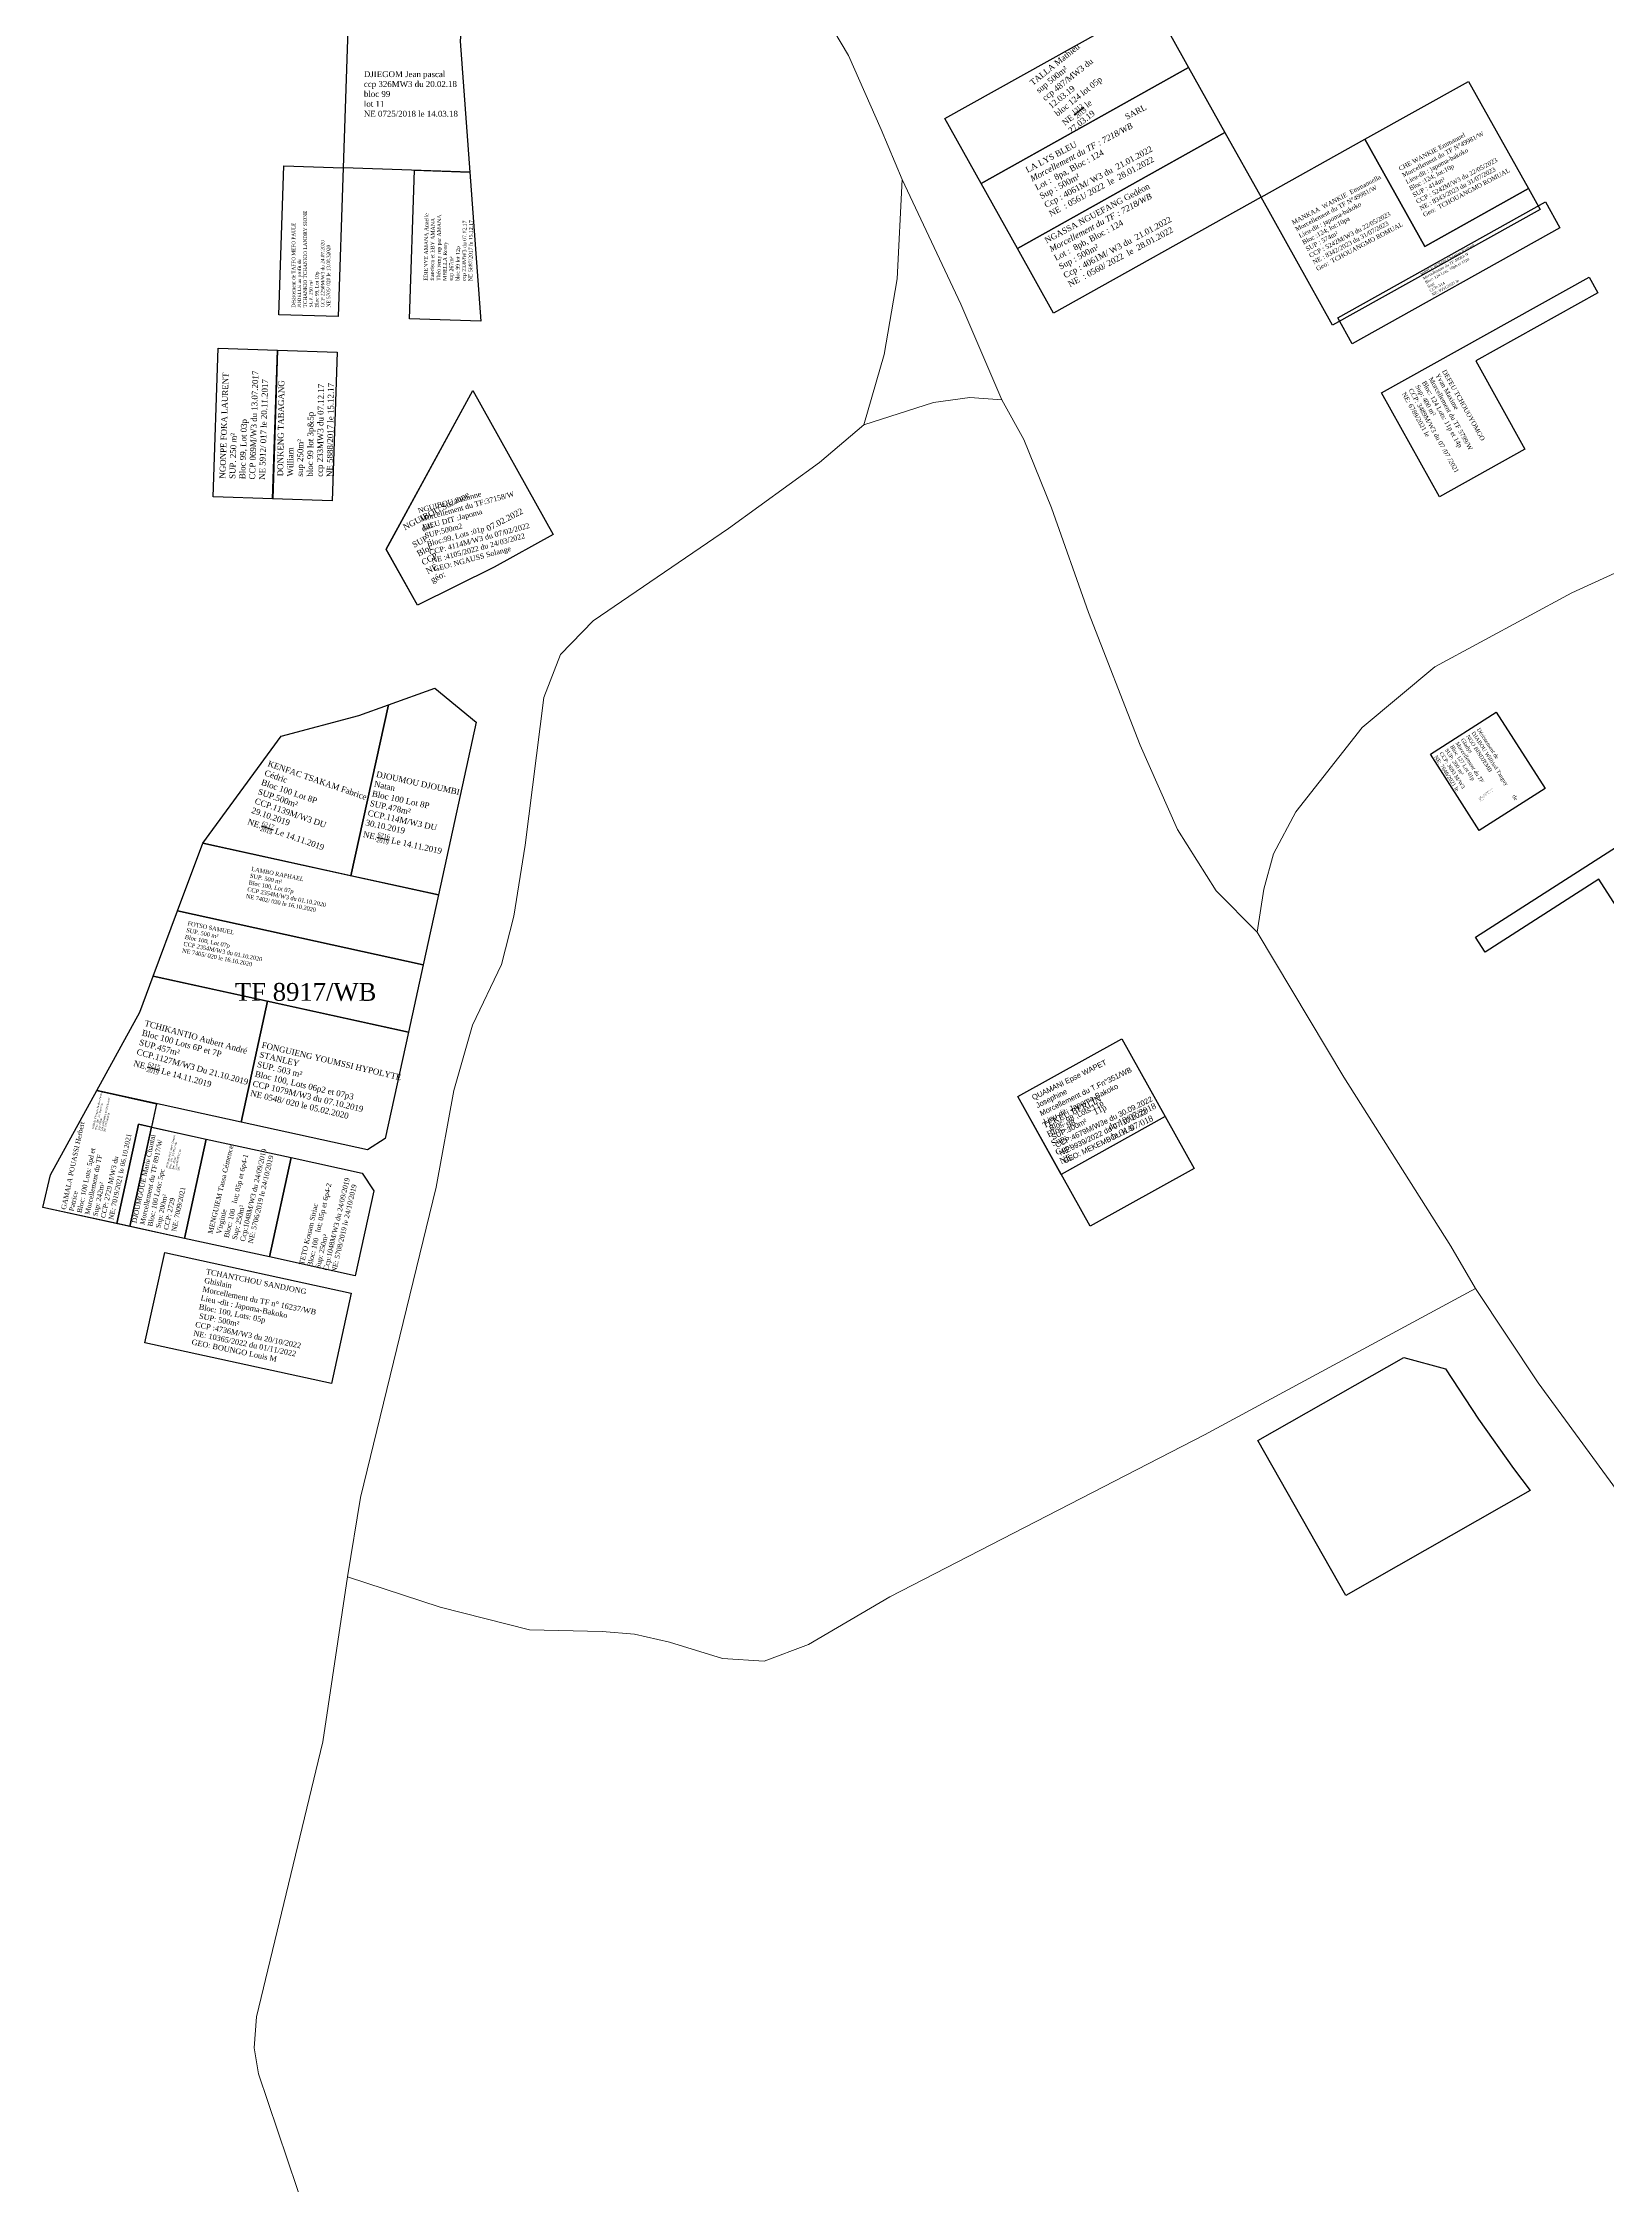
# Model space of a CAD drawing. Header units: millimetres. Extents: x 587399 to 927168, y 438565 to 1444955.
# Drawn here: x 590357 to 590620.3, y 443917.5 to 444278.1 of the extents above; entities that cross this region are included whole.
import ezdxf

# ---------------------------------------------------------------- set-up
doc = ezdxf.new("R2010")
doc.units = ezdxf.units.MM
doc.header["$LTSCALE"] = 2
doc.layers.add('Dossiers rejetés', color=1, linetype='Continuous', lineweight=30)
doc.layers.add('Roads_others', color=24, linetype='Continuous', lineweight=9)
for name, color, linetype in [('end maj 26 02 2021', 7, 'Continuous'), ('MAJ JAN 2022', 1, 'Continuous'), ('MAJ NOV 2021', 7, 'Continuous'), ('MAJ OCT 2021', 7, 'Continuous'), ('Parcelle MAJ', 6, 'Continuous')]:
    doc.layers.add(name, color=color, linetype=linetype)
doc.styles.get("Standard").update_dxf_attribs({"font": 'arial.ttf'})
doc.styles.add('STYLE3', font='tt0012m_.ttf', dxfattribs={"height": 13})
doc.styles.add('Times 1.0', font='times.ttf', dxfattribs={"width": 0.99, "height": 1})

msp = doc.modelspace()

# ---------------------------------------------------------------- linework, layer by layer
at = {"flags": 128}
for points in [[(590596.947, 444271.585), (590607.043, 444253.528), (590589.576, 444243.77), (590579.486, 444261.83)], [(590579.486, 444261.83), (590589.578, 444243.781), (590607.039, 444253.535), (590608.994, 444250.036), (590574.067, 444230.528), (590562.03, 444252.08)], [(590429.35, 444219.57), (590442.89, 444195.34), (590432.98, 444189.81), (590420.05, 444183.42), (590414.8, 444192.82)], [(590429.35, 444219.57), (590442.89, 444195.34), (590432.98, 444189.81), (590420.05, 444183.42), (590414.8, 444192.82)], [(590377.527, 444074.52), (590408.925, 444067.649), (590405.6, 444052.454), (590374.203, 444059.321)]]:
    msp.add_lwpolyline(points, close=True, dxfattribs=at)
at = {"lineweight": -3, "flags": 128}
msp.add_lwpolyline([(590429.35, 444219.57), (590442.89, 444195.34)], dxfattribs=at)
msp.add_lwpolyline([(590429.35, 444219.57), (590442.89, 444195.34)], dxfattribs=at)
at = {"layer": 'Dossiers rejetés', "flags": 128}
msp.add_lwpolyline([(590631.807, 444149.161), (590645.294, 444128.112), (590630.75, 444118.794), (590618.883, 444137.318), (590599.747, 444125.057), (590598.13, 444127.582)], close=True, dxfattribs=at)
at = {"layer": 'end maj 26 02 2021', "color": 150, "linetype": 'ByBlock', "lineweight": -3, "ltscale": 0.0014, "flags": 128}
for points in [[(590543.741, 444284.815), (590549.837, 444273.902), (590514.915, 444254.396), (590508.819, 444265.308)], [(590543.741, 444284.815), (590549.837, 444273.902), (590514.915, 444254.396), (590508.819, 444265.308)], [(590383.93, 444143.36), (590423.59, 444134.68), (590421.032, 444122.928), (590379.703, 444131.978)], [(590383.93, 444143.36), (590423.59, 444134.68), (590421.032, 444122.928), (590379.703, 444131.978)], [(590379.707, 444131.977), (590421.037, 444122.927), (590418.54, 444111.59), (590375.6, 444120.99)], [(590379.707, 444131.977), (590421.037, 444122.927), (590418.54, 444111.59), (590375.6, 444120.99)]]:
    msp.add_lwpolyline(points, close=True, dxfattribs=at)
at = {"layer": 'end maj 26 02 2021', "color": 150, "flags": 128}
for points in [[(590408.447, 444281.993), (590427.485, 444281.357), (590427.256, 444278.339), (590428.872, 444256.297), (590407.612, 444257.007)], [(590408.447, 444281.993), (590427.485, 444281.357), (590427.256, 444278.339), (590428.872, 444256.297), (590407.612, 444257.007)], [(590419.537, 444256.609), (590428.872, 444256.297), (590430.709, 444231.222), (590418.701, 444231.623)], [(590419.537, 444256.609), (590428.872, 444256.297), (590430.709, 444231.222), (590418.701, 444231.623)], [(590386.54, 444226.66), (590396.53, 444226.32), (590395.7, 444201.34), (590385.7, 444201.67)], [(590386.54, 444226.66), (590396.53, 444226.32), (590395.7, 444201.34), (590385.7, 444201.67)], [(590396.53, 444226.32), (590406.525, 444225.986), (590405.688, 444200.996), (590395.693, 444201.301)], [(590396.53, 444226.32), (590406.525, 444225.986), (590405.688, 444200.996), (590395.693, 444201.301)], [(590586.037, 444056.847), (590593.076, 444054.923), (590598.595, 444046.47), (590604.514, 444038.122), (590607.296, 444034.426), (590576.302, 444016.792), (590561.466, 444042.867)], [(590586.037, 444056.847), (590593.076, 444054.923), (590598.595, 444046.47), (590604.514, 444038.122), (590607.296, 444034.426), (590576.302, 444016.792), (590561.466, 444042.867)]]:
    msp.add_lwpolyline(points, close=True, dxfattribs=at)
at = {"layer": 'end maj 26 02 2021', "color": 150, "lineweight": -3, "flags": 128}
for points in [[(590397.58, 444257.34), (590407.53, 444257.01), (590406.72, 444231.99), (590396.71, 444232.31)], [(590397.58, 444257.34), (590407.53, 444257.01), (590406.72, 444231.99), (590396.71, 444232.31)], [(590422.97, 444169.46), (590429.95, 444163.77), (590423.59, 444134.68), (590408.87, 444137.9), (590415.16, 444166.64)], [(590422.97, 444169.46), (590429.95, 444163.77), (590423.59, 444134.68), (590408.87, 444137.9), (590415.16, 444166.64)], [(590415.16, 444166.64), (590408.87, 444137.9), (590383.93, 444143.36), (590397.12, 444161.38), (590410.22, 444164.86)], [(590415.16, 444166.64), (590408.87, 444137.9), (590383.93, 444143.36), (590397.12, 444161.38), (590410.22, 444164.86)], [(590601.59, 444165.43), (590609.81, 444152.6), (590598.75, 444145.52), (590590.53, 444158.33)], [(590601.59, 444165.43), (590609.81, 444152.6), (590598.75, 444145.52), (590590.53, 444158.33)], [(590375.6, 444120.99), (590394.83, 444116.78), (590390.38, 444096.41), (590366.09, 444101.73), (590373.35, 444114.96)], [(590375.6, 444120.99), (590394.83, 444116.78), (590390.38, 444096.41), (590366.09, 444101.73), (590373.35, 444114.96)], [(590394.83, 444116.78), (590418.54, 444111.59), (590414.62, 444093.67), (590411.65, 444091.76), (590390.37, 444096.42)], [(590394.83, 444116.78), (590418.54, 444111.59), (590414.62, 444093.67), (590411.65, 444091.76), (590390.37, 444096.42)]]:
    msp.add_lwpolyline(points, close=True, dxfattribs=at)
at = {"layer": 'end maj 26 02 2021', "color": 150}
for points in [[(590538.586, 444110.476), (590550.747, 444088.635), (590533.274, 444078.907), (590521.113, 444100.743)], [(590538.586, 444110.476), (590550.747, 444088.635), (590533.274, 444078.907), (590521.113, 444100.743)], [(590366.09, 444101.73), (590376.15, 444099.53), (590371.64, 444078.88), (590357.02, 444082.08), (590358.3, 444087.55)], [(590366.09, 444101.73), (590376.15, 444099.53), (590371.64, 444078.88), (590357.02, 444082.08), (590358.3, 444087.55)], [(590375.29, 444095.6), (590384.53, 444093.58), (590380.88, 444076.86), (590371.64, 444078.88)], [(590375.29, 444095.6), (590384.53, 444093.58), (590380.88, 444076.86), (590371.64, 444078.88)], [(590384.53, 444093.58), (590398.8, 444090.47), (590395.14, 444073.74), (590380.88, 444076.86)], [(590384.53, 444093.58), (590398.8, 444090.47), (590395.14, 444073.74), (590380.88, 444076.86)], [(590398.8, 444090.47), (590410.77, 444087.86), (590412.69, 444084.87), (590409.56, 444070.59), (590395.14, 444073.74)], [(590398.8, 444090.47), (590410.77, 444087.86), (590412.69, 444084.87), (590409.56, 444070.59), (590395.14, 444073.74)]]:
    msp.add_lwpolyline(points, close=True, dxfattribs=at)
at = {"layer": 'MAJ JAN 2022', "lineweight": -3, "flags": 128}
for points in [[(590549.837, 444273.901), (590555.933, 444262.988), (590521.012, 444243.481), (590514.916, 444254.394)], [(590549.837, 444273.901), (590555.933, 444262.988), (590521.012, 444243.481), (590514.916, 444254.394)], [(590555.93, 444262.99), (590562.03, 444252.08), (590527.11, 444232.57), (590521.01, 444243.48)], [(590555.93, 444262.99), (590562.03, 444252.08), (590527.11, 444232.57), (590521.01, 444243.48)]]:
    msp.add_lwpolyline(points, close=True, dxfattribs=at)
at = {"layer": 'MAJ JAN 2022', "lineweight": -3, "ltscale": 0.0014, "flags": 128}
msp.add_lwpolyline([(590429.35, 444219.57), (590442.88, 444195.35), (590432.99, 444189.82), (590420.05, 444183.43), (590414.8, 444192.83)], close=True, dxfattribs=at)
msp.add_lwpolyline([(590429.35, 444219.57), (590442.88, 444195.35), (590432.99, 444189.82), (590420.05, 444183.43), (590414.8, 444192.83)], close=True, dxfattribs=at)
at = {"layer": 'MAJ NOV 2021', "flags": 128}
msp.add_lwpolyline([(590609.864, 444251.301), (590612.302, 444246.936), (590577.379, 444227.429), (590574.943, 444231.794)], close=True, dxfattribs=at)
msp.add_lwpolyline([(590609.864, 444251.301), (590612.302, 444246.936), (590577.379, 444227.429), (590574.943, 444231.794)], close=True, dxfattribs=at)
at = {"layer": 'MAJ OCT 2021', "flags": 128}
for points in [[(590617.22, 444238.64), (590618.68, 444236.02), (590598.14, 444224.55), (590606.43, 444209.7), (590592.05, 444201.67), (590582.29, 444219.14)], [(590617.22, 444238.64), (590618.68, 444236.02), (590598.14, 444224.55), (590606.43, 444209.7), (590592.05, 444201.67), (590582.29, 444219.14)], [(590601.59, 444165.43), (590609.81, 444152.6), (590598.75, 444145.52), (590590.53, 444158.33)], [(590601.59, 444165.43), (590609.81, 444152.6), (590598.75, 444145.52), (590590.53, 444158.33)], [(590366.09, 444101.73), (590376.15, 444099.53), (590375.29, 444095.6), (590373.12, 444096.08), (590369.47, 444079.35), (590357.02, 444082.08), (590358.3, 444087.55)], [(590366.09, 444101.73), (590376.15, 444099.53), (590375.29, 444095.6), (590373.12, 444096.08), (590369.47, 444079.35), (590357.02, 444082.08), (590358.3, 444087.55)], [(590373.12, 444096.08), (590384.53, 444093.58), (590380.88, 444076.86), (590369.47, 444079.35)], [(590373.12, 444096.08), (590384.53, 444093.58), (590380.88, 444076.86), (590369.47, 444079.35)]]:
    msp.add_lwpolyline(points, close=True, dxfattribs=at)
at = {"layer": 'Parcelle MAJ', "color": 6, "lineweight": 30, "flags": 128}
msp.add_lwpolyline([(590538.59, 444110.48), (590545.89, 444097.37), (590528.41, 444087.64), (590521.11, 444100.74)], close=True, dxfattribs=at)
at = {"layer": 'Roads_others'}
for points in [[(590518.386, 444217.969), (590511.521, 444234.08), (590501.631, 444255.041), (590498.092, 444263.505), (590492.573, 444275.914), (590482.876, 444292.32), (590472.146, 444310.207), (590463.192, 444327.797), (590433.358, 444387.96)], [(590495.166, 444213.8), (590498.574, 444225.643), (590500.793, 444238.358), (590501.631, 444255.041)], [(590561.35, 444128.391), (590562.464, 444135.644), (590564.09, 444141.56), (590567.879, 444148.661), (590579.033, 444162.867), (590591.235, 444173.082), (590614.302, 444185.531), (590637.96, 444196.355), (590670.25, 444211.466), (590692.574, 444223.173)], [(590518.386, 444217.969), (590513.024, 444218.406), (590506.919, 444217.515), (590495.166, 444213.8)], [(590775.644, 443926.15), (590764.215, 443931.788), (590727.237, 443952.721), (590684.482, 443977.662), (590659.452, 443996.43), (590639.629, 444014.739), (590624.125, 444031.438), (590608.629, 444052.57), (590598.122, 444068.445), (590593.941, 444075.549), (590575.972, 444104.008), (590561.35, 444128.391), (590554.493, 444135.338), (590547.933, 444145.679), (590541.669, 444159.878), (590533.009, 444182.199), (590526.742, 444199.792), (590522.112, 444211.318), (590518.386, 444217.969)], [(590495.166, 444213.8), (590487.724, 444207.436), (590472.404, 444196.333), (590449.639, 444180.79), (590444.138, 444175.157), (590441.315, 444167.903), (590438.209, 444143.06), (590436.289, 444131.075), (590434.21, 444122.947), (590429.313, 444112.728), (590426.194, 444101.781), (590423.235, 444085.516), (590410.487, 444033.292), (590408.28, 444019.925), (590404.122, 443992.174), (590393, 443945.877), (590392.561, 443940.625), (590393.309, 443936.26), (590399.79, 443916.965), (590401.616, 443911.55)], [(590408.28, 444019.925), (590423.905, 444014.822), (590438.94, 444010.99), (590451.152, 444010.715), (590456.581, 444010.267), (590462.466, 444008.947), (590471.405, 444006.148), (590478.4, 444005.712), (590485.846, 444008.528), (590499.526, 444016.523), (590552.508, 444043.792), (590598.122, 444068.445)]]:
    msp.add_lwpolyline(points, dxfattribs=at)

# ---------------------------------------------------------------- texts
at = {"color": 3, "char_height": 0.75214, "width": 15.76706, "attachment_point": 1, "rotation": 27.80122}
for s, insert in [('\\A1;\\pt9.726;{\\fTimes New Roman|b0|i0|c0|p18;CHE WANKIE Emmanuel  \\P\\ptz;\\C1;Morcellement du TF N°49981/W\\P\\C256;Lieu-dit : japoma-bakoko\\PBloc :124; lot:10p \\PSUP : 414m²\\PCCP : 5242M/W3 du 22/05/2023\\PNE : 8343/2023 du 31/07/2023\\P\\C1;Geo:  TCHOUANGMO ROMUAL  }', (590585.067, 444257.169)), ('\\A1;\\pt9.726;{\\fTimes New Roman|b0|i0|c0|p18;MANKAA  WANKIE  Emmanuella  \\P\\ptz;\\C1;Morcellement du TF N°49981/W\\P\\C256;Lieu-dit : japoma-bakoko\\PBloc :124; lot:10pa \\PSUP : 574m²\\PCCP : 5242M/W3 du 22/05/2023\\PNE : 8342/2023 du 31/07/2023\\P\\C1;Geo:  TCHOUANGMO ROMUAL  }', (590567.076, 444248.086))]:
    msp.add_mtext(s, dxfattribs=dict(at, insert=insert))
at = {"attachment_point": 1}
for s, insert, char_height, width, rotation in [('\\A1;{\\fTimes New Roman|b0|i0|c0|p18;NGUIBOU Suzanne\\P\\C1;Morcellement du TF:37158/W\\C256;\\PLIEU DIT :Japoma  \\PSUP:500m2\\PBloc:99, Lots :01p\\PCCP: 4114M/W3 du 07/02/2022\\PNE :4105/2022 du 24/03/2022 \\PGEO: NGAUSS Solange}', (590420.033, 444199.741), 0.87319, 20.06478, 15.19877), ('\\A1;{\\fTimes New Roman|b0|i0|c0|p18;NGUIBOU Suzanne\\P\\C1;Morcellement du TF:37158/W\\C256;\\PLIEU DIT :Japoma  \\PSUP:500m2\\PBloc:99, Lots :01p\\PCCP: 4114M/W3 du 07/02/2022\\PNE :4105/2022 du 24/03/2022 \\PGEO: NGAUSS Solange}', (590420.033, 444199.741), 0.87319, 20.06478, 15.19877), ('QUAMANI Epse WAPET \\PJosephine\\P{\\C1;Morcellement du T.Fn%%D351/WB\\P}Lieu-dit: Japoma-Bakoko \\P Bloc: 98 ;Lots:11p{\\C1;\\P}SUP:300m²\\PCCP:4679M/W3e du 30.09.2022\\PNE:9939/2022 du 07.10.2022\\P{\\C1;GEO: MEKEMBOU K.S}', (590523.334, 444100.925), 0.89337, 30.32404, 26.05664), ('{\\fTimes New Roman|b0|i0|c0|p18;TCHANTCHOU SANDJONG \\PGhislain\\P\\C1;Morcellement du TF n° 16237/WB\\P\\C256;Lieu -dit : Japoma-Bakoko \\PBloc: 100, Lots: 05p\\P SUP: 500m²\\PCCP :4736M/W3 du 20/10/2022 \\PNE: 10365/2022 du 01/11/2022\\P\\C1;GEO: BOUNGO Louis M}', (590384.605, 444071.776), 0.90772, 102.07192, 348.41643)]:
    msp.add_mtext(s, dxfattribs=dict(at, insert=insert, char_height=char_height, width=width, rotation=rotation))
at = {"layer": 'end maj 26 02 2021', "color": 150, "linetype": 'ByBlock', "lineweight": -3, "ltscale": 0.0014, "attachment_point": 1, "style": 'Times 1.0'}
for s, insert, char_height, width, rotation in [('\\A1;TALLA Mathieu\\Psup 500m²\\Pccp 487/MW3 du 12.03.19\\Pbloc 124 lot 05p\\PNE {\\H0.7x;\\S1312/2019;} le 27.03.19', (590522.981, 444271.61), 1, 10.61606, 38.69273), ('\\A1;TALLA Mathieu\\Psup 500m²\\Pccp 487/MW3 du 12.03.19\\Pbloc 124 lot 05p\\PNE {\\H0.7x;\\S1312/2019;} le 27.03.19', (590522.981, 444271.61), 1, 10.61606, 38.69273), ('{\\fTimes New Roman|b0|i0|c186|p18;\\C1;Désistement de TAFFO MEFO PAULE\\PJODELLE au profit de\\C256;\\PTCHANKIO TCHANKIO LANDRY SIONE\\PSUP. 250 m²\\PBloc 99, Lot 10p\\PCCP 2250M/W3 du 24.07.2020\\PNE 5705/ 020 le 13.08.32020}', (590398.902, 444233.545), 0.588, 16.23331, 90), ('{\\fTimes New Roman|b0|i0|c186|p18;\\C1;Désistement de TAFFO MEFO PAULE\\PJODELLE au profit de\\C256;\\PTCHANKIO TCHANKIO LANDRY SIONE\\PSUP. 250 m²\\PBloc 99, Lot 10p\\PCCP 2250M/W3 du 24.07.2020\\PNE 5705/ 020 le 13.08.32020}', (590398.902, 444233.545), 0.588, 16.23331, 90), ('EBIENYE AMANA Anaelle francisca et EBY AMANA Théo remy rep par AMANA MBELLA Remy\\Psup 267m²\\Pbloc 99 lot 12p\\Pccp 233MW3 du 07.12.17\\PNE 5887/2017 le 15.12.17', (590421.118, 444238.049), 0.64375, 11.28206, 89.26544), ('EBIENYE AMANA Anaelle francisca et EBY AMANA Théo remy rep par AMANA MBELLA Remy\\Psup 267m²\\Pbloc 99 lot 12p\\Pccp 233MW3 du 07.12.17\\PNE 5887/2017 le 15.12.17', (590421.118, 444238.049), 0.64375, 11.28206, 89.26544), ('{\\C256;NGONPE FOKA LAURENT\\PSUP. 250 m²\\PBloc 99, Lot 03p\\PCCP 069M/W3 du 13.07.2017\\PNE 5912/ 017 le 20.11.2017}', (590386.733, 444204.75), 1, 21.98834, 88.2185), ('{\\C256;NGONPE FOKA LAURENT\\PSUP. 250 m²\\PBloc 99, Lot 03p\\PCCP 069M/W3 du 13.07.2017\\PNE 5912/ 017 le 20.11.2017}', (590386.733, 444204.75), 1, 21.98834, 88.2185), ('DONKENG TABAGANG William\\Psup 250m²\\Pbloc 99 lot 3p&5p\\Pccp 233MW3 du 07.12.17\\PNE 5888/2017 le 15.12.17', (590396.456, 444205.122), 1, 17.52563, 89.26544), ('DONKENG TABAGANG William\\Psup 250m²\\Pbloc 99 lot 3p&5p\\Pccp 233MW3 du 07.12.17\\PNE 5888/2017 le 15.12.17', (590396.456, 444205.122), 1, 17.52563, 89.26544), ('{\\C256;NGUIBOU Suzanne\\Plieu dit: Japoma\\PSUP. 500 m²\\PBloc 99, Lot 01p\\PCCP 4114M/W3 du 07.02.2022\\PNE 4105/ 022 le 02.03.2022\\Pgéo: NGAUSS Solange}', (590417.492, 444196.906), 1, 21.98834, 27.5866), ('{\\C256;NGUIBOU Suzanne\\Plieu dit: Japoma\\PSUP. 500 m²\\PBloc 99, Lot 01p\\PCCP 4114M/W3 du 07.02.2022\\PNE 4105/ 022 le 02.03.2022\\Pgéo: NGAUSS Solange}', (590417.492, 444196.906), 1, 21.98834, 27.5866), ('\\A1;{\\C7;KENFAC TSAKAM Fabrice Cédric\\PBloc 100 Lot 8P\\PSUP.500m²\\PCCP.1139M/W3 DU 29.10.2019\\PNE.\\H0.7x;\\S6217/2019;\\H1.429x; Le 14.11.2019} ', (590395.093, 444157.316), 1, 17.40392, 340.84525), ('\\A1;{\\C7;KENFAC TSAKAM Fabrice Cédric\\PBloc 100 Lot 8P\\PSUP.500m²\\PCCP.1139M/W3 DU 29.10.2019\\PNE.\\H0.7x;\\S6217/2019;\\H1.429x; Le 14.11.2019} ', (590395.093, 444157.316), 1, 17.40392, 340.84525), ('\\A1;{\\C7;DJOUMOU DJOUMBI Natan\\PBloc 100 Lot 8P\\PSUP.478m²\\PCCP.114M/W3 DU 30.10.2019\\PNE.\\H0.7x;\\S6216/2019;\\H1.429x; Le 14.11.2019}', (590413.256, 444155.511), 1, 14.99093, 347.65497), ('\\A1;{\\C7;DJOUMOU DJOUMBI Natan\\PBloc 100 Lot 8P\\PSUP.478m²\\PCCP.114M/W3 DU 30.10.2019\\PNE.\\H0.7x;\\S6216/2019;\\H1.429x; Le 14.11.2019}', (590413.256, 444155.511), 1, 14.99093, 347.65497), ('{\\C256;LAMBO RAPHAEL\\fTimes New Roman|b0|i0|c186|p18; \\PSUP. 500 m²\\PBloc 100, Lot 07p\\PCCP 2354M/W3 du 01.10.2020\\PNE 740\\fTimes New Roman|b0|i0|c0|p18;2\\fTimes New Roman|b0|i0|c186|p18;/ 020 le 16.10.2020}', (590392.198, 444139.418), 0.7, 30.371, 348.62493), ('{\\C256;LAMBO RAPHAEL\\fTimes New Roman|b0|i0|c186|p18; \\PSUP. 500 m²\\PBloc 100, Lot 07p\\PCCP 2354M/W3 du 01.10.2020\\PNE 740\\fTimes New Roman|b0|i0|c0|p18;2\\fTimes New Roman|b0|i0|c186|p18;/ 020 le 16.10.2020}', (590392.198, 444139.418), 0.7, 30.371, 348.62493), ('{\\fTimes New Roman|b0|i0|c186|p18;\\C256;FOTSO SAMUEL \\PSUP. 500 m²\\PBloc 100, Lot 07p\\PCCP 2354M/W3 du 01.10.2020\\PNE 7405/ 020 le 16.10.2020}', (590381.468, 444130.259), 0.7, 30.371, 348.62493), ('{\\fTimes New Roman|b0|i0|c186|p18;\\C256;FOTSO SAMUEL \\PSUP. 500 m²\\PBloc 100, Lot 07p\\PCCP 2354M/W3 du 01.10.2020\\PNE 7405/ 020 le 16.10.2020}', (590381.468, 444130.259), 0.7, 30.371, 348.62493), ('\\A1;{\\C7;TCHIKANTIO Aubert André\\PBloc 100 Lots 6P et 7P\\PSUP.457m²\\PCCP.1127M/W3 Du 21.10.2019\\PNE.\\H0.7x;\\S6215/2019;\\H1.429x; Le 14.11.2019}', (590374.311, 444113.617), 1, 22.79266, 344.59079), ('\\A1;{\\C7;TCHIKANTIO Aubert André\\PBloc 100 Lots 6P et 7P\\PSUP.457m²\\PCCP.1127M/W3 Du 21.10.2019\\PNE.\\H0.7x;\\S6215/2019;\\H1.429x; Le 14.11.2019}', (590374.311, 444113.617), 1, 22.79266, 344.59079), ('{\\C256;FONGUIENG YOUMSSI HYPOLYTE\\PSTANLEY\\PSUP. 503 m²\\PBloc 100, Lots 06p2 et 07p3\\PCCP 1079M/W3 du 07.10.2019\\PNE 0548/ 020 le 05.02.2020}', (590394.005, 444109.949), 1, 38.66054, 346.72652), ('{\\C256;FONGUIENG YOUMSSI HYPOLYTE\\PSTANLEY\\PSUP. 503 m²\\PBloc 100, Lots 06p2 et 07p3\\PCCP 1079M/W3 du 07.10.2019\\PNE 0548/ 020 le 05.02.2020}', (590394.005, 444109.949), 1, 38.66054, 346.72652)]:
    msp.add_mtext(s, dxfattribs=dict(at, insert=insert, char_height=char_height, width=width, rotation=rotation))
for s, insert, char_height, width in [('DJIEGOM Jean pascal{\\fTimes New Roman|b0|i0|c186|p18; \\Pccp 32}6{\\fTimes New Roman|b0|i0|c186|p18;MW3 du 20.02.18\\Pbloc 99\\Plot 1}1\\P{\\fTimes New Roman|b0|i0|c186|p18;NE 072}5{\\fTimes New Roman|b0|i0|c186|p18;/2018 le 14.03.18}', (590411.043, 444273.296), 1, 23.7639), ('DJIEGOM Jean pascal{\\fTimes New Roman|b0|i0|c186|p18; \\Pccp 32}6{\\fTimes New Roman|b0|i0|c186|p18;MW3 du 20.02.18\\Pbloc 99\\Plot 1}1\\P{\\fTimes New Roman|b0|i0|c186|p18;NE 072}5{\\fTimes New Roman|b0|i0|c186|p18;/2018 le 14.03.18}', (590411.043, 444273.296), 1, 23.7639), ('{\\C1;TF 8917/WB}', (590389.342, 444119.85), 3, 109.83533), ('{\\C1;TF 8917/WB}', (590389.342, 444119.85), 3, 109.83533)]:
    msp.add_mtext(s, dxfattribs=dict(at, insert=insert, char_height=char_height, width=width))
at = {"layer": 'end maj 26 02 2021', "color": 150, "lineweight": -3, "insert": (590598.526, 444151.025), "char_height": 0.1, "width": 22.39234, "attachment_point": 1, "rotation": 33.34826}
msp.add_mtext('{\\fTimes New Roman|b0|i0|c0|p18;\\C1;Désistement de NDOMOMEDJO NOUMBOU\\PCHARLOTTE au profit de\\P\\C256;TCHEUMAHA DJABOU Wilfried Tanguy \\PBloc:127 Lot01p\\PSup:200m2\\PCCP:911MW3\\Pdu 31.07.2019\\PNE:6177/2020 \\Ple 23.11.2020}', dxfattribs=at)
msp.add_mtext('{\\fTimes New Roman|b0|i0|c0|p18;\\C1;Désistement de NDOMOMEDJO NOUMBOU\\PCHARLOTTE au profit de\\P\\C256;TCHEUMAHA DJABOU Wilfried Tanguy \\PBloc:127 Lot01p\\PSup:200m2\\PCCP:911MW3\\Pdu 31.07.2019\\PNE:6177/2020 \\Ple 23.11.2020}', dxfattribs=at)
at = {"layer": 'end maj 26 02 2021', "attachment_point": 1}
for s, width, heights, insert, char_height, rotation in [('{\\fTimes New Roman|b0|i0|c0|p18;GAMALE Pouassi Herbert Patrice\\PBloc: 100   lot; 05p et 6p\\PSup: 280m²\\PCcp:1048M/W3 du 24/09/2019\\PNE: 5707/2019 le 24/10/2019}', 162.23903, [61.623], (590365.271, 444095.316), 0.3, 76.6979), ('{\\fTimes New Roman|b0|i0|c0|p18;GAMALE Pouassi Herbert Patrice\\PBloc: 100   lot; 05p et 6p\\PSup: 280m²\\PCcp:1048M/W3 du 24/09/2019\\PNE: 5707/2019 le 24/10/2019}', 162.23903, [61.623], (590365.271, 444095.316), 0.3, 76.6979), ('{\\fTimes New Roman|b0|i0|c0|p18;TEKEU BERLIN\\PBloc: 98   lot: 11p\\PSup: 500m²\\PCcp: 139M/W3 du 18/07/2018\\PNE: 2397/2018 le 31/07/018}', 141.40478, [42.291], (590525.115, 444096.269), 1, 25.39277), ('{\\fTimes New Roman|b0|i0|c0|p18;TEKEU BERLIN\\PBloc: 98   lot: 11p\\PSup: 500m²\\PCcp: 139M/W3 du 18/07/2018\\PNE: 2397/2018 le 31/07/018}', 141.40478, [42.291], (590525.115, 444096.269), 1, 25.39277), ('{\\fTimes New Roman|b0|i0|c0|p18;DJOUMGOUE Marie Chantal\\PBloc: 100   lot; 05p et 6p\\PSup: 162m²\\PCcp:1047M/W3 du 23/09/2019\\PNE: 5704/2019 le 24/10/2019}', 162.23903, [61.623], (590377.72, 444088.776), 0.3, 76.6979), ('{\\fTimes New Roman|b0|i0|c0|p18;DJOUMGOUE Marie Chantal\\PBloc: 100   lot; 05p et 6p\\PSup: 162m²\\PCcp:1047M/W3 du 23/09/2019\\PNE: 5704/2019 le 24/10/2019}', 162.23903, [61.623], (590377.72, 444088.776), 0.3, 76.6979), ('{\\fTimes New Roman|b0|i0|c0|p18;MENGUIEM Tassa Cémence\\P Virginie\\PBloc: 100   lot; 05p et 6p4-1\\PSup: 250m²\\PCcp:1048M/W3 du 24/09/2019\\PNE: 5706/2019 le 24/10/2019}', 162.23903, [61.623], (590384.762, 444077.74), 0.8347, 76.6979), ('{\\fTimes New Roman|b0|i0|c0|p18;MENGUIEM Tassa Cémence\\P Virginie\\PBloc: 100   lot; 05p et 6p4-1\\PSup: 250m²\\PCcp:1048M/W3 du 24/09/2019\\PNE: 5706/2019 le 24/10/2019}', 162.23903, [61.623], (590384.762, 444077.74), 0.8347, 76.6979), ('{\\fTimes New Roman|b0|i0|c0|p18;TETO Kouam Siriac\\PBloc: 100   lot; 05p et 6p4-2\\PSup: 250m²\\PCcp:1048M/W3 du 24/09/2019\\PNE: 5708/2019 le 24/10/2019}', 162.23903, [61.623], (590400.12, 444072.54), 0.8347, 76.6979), ('{\\fTimes New Roman|b0|i0|c0|p18;TETO Kouam Siriac\\PBloc: 100   lot; 05p et 6p4-2\\PSup: 250m²\\PCcp:1048M/W3 du 24/09/2019\\PNE: 5708/2019 le 24/10/2019}', 162.23903, [61.623], (590400.12, 444072.54), 0.8347, 76.6979)]:
    msp.add_mtext_dynamic_manual_height_columns(s, width=width, gutter_width=12.5, heights=heights, dxfattribs=dict(at, insert=insert, char_height=char_height, rotation=rotation))
at = {"layer": 'MAJ JAN 2022', "char_height": 1, "width": 35.69838, "attachment_point": 1, "rotation": 28.09785}
for s, insert in [('{\\fTimes New Roman|b0|i0|c0|p18;LA LYS BLEU CAMEROUN SARL  \\P\\fTimes New Roman|b0|i1|c0|p18;\\C1;Morcellement du TF : 7218/WB\\fTimes New Roman|b0|i0|c0|p18;\\C256;\\PLot :  8pa, Bloc : 124\\PSup : 500m²\\PCcp : 4061M/ W3 du  21.01.2022\\PNE  : 0561/ 2022  le  28.01.2022}', (590522.253, 444257.043)), ('{\\fTimes New Roman|b0|i0|c0|p18;LA LYS BLEU CAMEROUN SARL  \\P\\fTimes New Roman|b0|i1|c0|p18;\\C1;Morcellement du TF : 7218/WB\\fTimes New Roman|b0|i0|c0|p18;\\C256;\\PLot :  8pa, Bloc : 124\\PSup : 500m²\\PCcp : 4061M/ W3 du  21.01.2022\\PNE  : 0561/ 2022  le  28.01.2022}', (590522.253, 444257.043)), ('{\\fTimes New Roman|b0|i0|c0|p18;NGASSA NGUEFANG Gedéon \\P\\fTimes New Roman|b0|i1|c0|p18;\\C1;Morcellement du TF : 7218/WB\\fTimes New Roman|b0|i0|c0|p18;\\C256;\\PLot :  8pb, Bloc : 124\\PSup : 500m²\\PCcp : 4061M/ W3 du  21.01.2022\\PNE  : 0560/ 2022  le  28.01.2022}', (590525.464, 444245.182)), ('{\\fTimes New Roman|b0|i0|c0|p18;NGASSA NGUEFANG Gedéon \\P\\fTimes New Roman|b0|i1|c0|p18;\\C1;Morcellement du TF : 7218/WB\\fTimes New Roman|b0|i0|c0|p18;\\C256;\\PLot :  8pb, Bloc : 124\\PSup : 500m²\\PCcp : 4061M/ W3 du  21.01.2022\\PNE  : 0560/ 2022  le  28.01.2022}', (590525.464, 444245.182))]:
    msp.add_mtext(s, dxfattribs=dict(at, insert=insert))
at = {"layer": 'MAJ NOV 2021', "insert": (590588.774, 444239.285), "char_height": 0.47233, "width": 9.9324, "attachment_point": 1, "rotation": 28.94599, "style": 'STYLE3'}
msp.add_mtext('\\A1;{\\fTimes New Roman|b0|i0|c0|p18;MPELE YOMBI Christian Richard  \\P\\fTimes New Roman|b0|i1|c0|p18;\\C1;Morcellement du TF 49981/W\\fTimes New Roman|b0|i0|c0|p18;\\C256;\\PBloc: 124 Lots: 10pb et 11pa\\PSup: 200 m²\\PCCP: 514 M/W3 du 22/03/2019\\PNE: 9391/2021 le 24.11.2021}', dxfattribs=at)
msp.add_mtext('\\A1;{\\fTimes New Roman|b0|i0|c0|p18;MPELE YOMBI Christian Richard  \\P\\fTimes New Roman|b0|i1|c0|p18;\\C1;Morcellement du TF 49981/W\\fTimes New Roman|b0|i0|c0|p18;\\C256;\\PBloc: 124 Lots: 10pb et 11pa\\PSup: 200 m²\\PCCP: 514 M/W3 du 22/03/2019\\PNE: 9391/2021 le 24.11.2021}', dxfattribs=at)
at = {"layer": 'MAJ OCT 2021', "attachment_point": 1}
for s, insert, char_height, width, rotation in [('\\A1;{\\fTimes New Roman|b0|i0|c0|p18;DEFEU TCHOUOYOMGO Yvan Maxime\\PMorcellement du TF 5799/W \\PBloc: 124 Lots: 11p et 14p\\PSup: 400 m²\\PCCP: 3489M/W3 du 07 /07 /2021\\PNE: 6789/2021 le 06.10/2021}', (590593.127, 444223.182), 0.77612, 15.91894, 299.32117), ('\\A1;{\\fTimes New Roman|b0|i0|c0|p18;DEFEU TCHOUOYOMGO Yvan Maxime\\PMorcellement du TF 5799/W \\PBloc: 124 Lots: 11p et 14p\\PSup: 400 m²\\PCCP: 3489M/W3 du 07 /07 /2021\\PNE: 6789/2021 le 06.10/2021}', (590593.127, 444223.182), 0.77612, 15.91894, 299.32117), ('\\A1;{\\fTimes New Roman|b0|i0|c0|p18;\\C1;Désistement de \\A0;TCHEUMAHA DJABOU Wilfried Tanguy A/P de \\A1;\\C256;NGO BINDJEMB Germaine Gladys\\P\\fTimes New Roman|b0|i1|c0|p18;\\C1;Morcellement du TF 45235/W\\P\\fTimes New Roman|b0|i0|c0|p18;\\C256;Bloc 127 Lot 01p \\PSUP: 200 m²\\PCCP: 3693 M/W3 du 24/09/2021 \\PNE: 7646/2021 le 21.10.2021}', (590598.843, 444162.864), 0.641129, 13.90945, 302.71763), ('\\A1;{\\fTimes New Roman|b0|i0|c0|p18;\\C1;Désistement de \\A0;TCHEUMAHA DJABOU Wilfried Tanguy A/P de \\A1;\\C256;NGO BINDJEMB Germaine Gladys\\P\\fTimes New Roman|b0|i1|c0|p18;\\C1;Morcellement du TF 45235/W\\P\\fTimes New Roman|b0|i0|c0|p18;\\C256;Bloc 127 Lot 01p \\PSUP: 200 m²\\PCCP: 3693 M/W3 du 24/09/2021 \\PNE: 7646/2021 le 21.10.2021}', (590598.843, 444162.864), 0.641129, 13.90945, 302.71763), ('\\A1;{\\fTimes New Roman|b0|i0|c0|p18;GAMALA POUASSI Herbert Patrice\\PBloc: 100 Lots: 5pd et 6pd\\PMorcellement du TF 8917/W\\PSup: 242m²\\PCCP: 2729 M/W3 du 03.11.2020\\PNE: 7019/2021 le 06.10.2021}', (590360.074, 444081.823), 0.8159, 16.64198, 77.90456), ('\\A1;{\\fTimes New Roman|b0|i0|c0|p18;GAMALA POUASSI Herbert Patrice\\PBloc: 100 Lots: 5pd et 6pd\\PMorcellement du TF 8917/W\\PSup: 242m²\\PCCP: 2729 M/W3 du 03.11.2020\\PNE: 7019/2021 le 06.10.2021}', (590360.074, 444081.823), 0.8159, 16.64198, 77.90456), ('\\A1;{\\fTimes New Roman|b0|i0|c0|p18;DJOUMGOUE Marie Chantal\\PMorcellement du TF 8917/W\\PBloc: 100 Lots: 5pc et 6pc\\PSup: 200m²\\PCCP: 2729 M/W3 du 03.11.2020\\PNE: 7009/2021 le 06.10.2021}', (590371.988, 444079.547), 0.8159, 16.64198, 77.90456), ('\\A1;{\\fTimes New Roman|b0|i0|c0|p18;DJOUMGOUE Marie Chantal\\PMorcellement du TF 8917/W\\PBloc: 100 Lots: 5pc et 6pc\\PSup: 200m²\\PCCP: 2729 M/W3 du 03.11.2020\\PNE: 7009/2021 le 06.10.2021}', (590371.988, 444079.547), 0.8159, 16.64198, 77.90456)]:
    msp.add_mtext(s, dxfattribs=dict(at, insert=insert, char_height=char_height, width=width, rotation=rotation))

doc.saveas('drawing.dxf')
